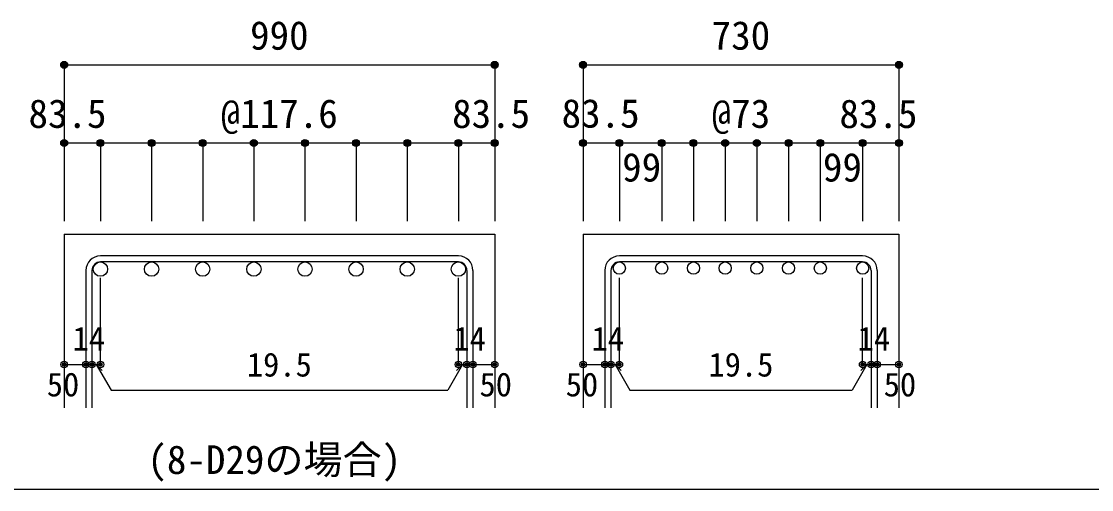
# Model space of a CAD drawing. Units: millimetres at full size, sheet at 1:30; details may follow other scales. Extents: x -5973 to 5954, y -4195 to 4201.
# Drawn here: x -1104 to 1359, y -4195 to -3117 of the extents above; entities that cross this region are included whole.
import ezdxf
from ezdxf.enums import TextEntityAlignment as Align

# ---------------------------------------------------------------- set-up
doc = ezdxf.new("R2010")
doc.units = ezdxf.units.MM
doc.header["$LTSCALE"] = 30
doc.header["$PDMODE"] = 32
doc.header["$PDSIZE"] = 15
for name, color, linetype in [('0-1_躯体線', 2, 'Continuous'), ('0-5_基礎梁筋', 7, 'Continuous'), ('0-6_スタラップ筋', 7, 'Continuous'), ('0-7_文字', 4, 'Continuous'), ('0-D_寸法', 4, 'Continuous'), ('F-0_枠', 6, 'Continuous')]:
    doc.layers.add(name, color=color, linetype=linetype)
doc.styles.add('ＭＳ ゴシック', font='')
doc.styles.get('ＭＳ ゴシック').set_extended_font_data('MS Gothic')

msp = doc.modelspace()

# ---------------------------------------------------------------- linework, layer by layer
at = {"layer": '0-1_躯体線'}
for p, q in [((-1005.56, -3607.16), (-1005.56, -4007.16)), ((-1005.56, -3607.16), (-14.56, -3607.16)), ((-14.56, -3607.16), (-14.56, -4007.16)), ((188.94, -3607.16), (188.94, -4007.16)), ((188.94, -3607.16), (915.94, -3607.16)), ((915.94, -3607.16), (915.94, -4007.16))]:
    msp.add_line(p, q, dxfattribs=at)
at = {"layer": '0-5_基礎梁筋', "color": 3}
for centre, radius in [((-922.06, -3687.66), 16.5), ((-804.35, -3687.66), 16.5), ((-686.64, -3687.66), 16.5), ((-568.92, -3687.66), 16.5), ((-451.21, -3687.66), 16.5), ((-333.49, -3687.66), 16.5), ((-215.78, -3687.66), 16.5), ((-98.06, -3687.66), 16.5), ((272.44, -3685.16), 14), ((369.94, -3685.16), 14), ((442.94, -3685.16), 14), ((515.94, -3685.16), 14), ((588.94, -3685.16), 14), ((661.94, -3685.16), 14), ((734.94, -3685.16), 14), ((832.44, -3685.16), 14)]:
    msp.add_circle(centre, radius, dxfattribs=at)
at = {"layer": '0-6_スタラップ筋'}
for p, q in [((-98.06, -3657.16), (-922.06, -3657.16)), ((832.44, -3657.16), (272.44, -3657.16)), ((-955.56, -3690.66), (-955.56, -4007.16)), ((-941.56, -3690.66), (-941.56, -4007.16)), ((-98.06, -3671.16), (-922.06, -3671.16)), ((-78.56, -3690.66), (-78.56, -4007.16)), ((-64.56, -3690.66), (-64.56, -4007.16)), ((238.94, -3690.66), (238.94, -4007.16)), ((252.94, -3690.66), (252.94, -4007.16)), ((832.44, -3671.16), (272.44, -3671.16)), ((851.94, -3690.66), (851.94, -4007.16)), ((865.94, -3690.66), (865.94, -4007.16))]:
    msp.add_line(p, q, dxfattribs=at)
for centre, radius, start, end in [((-922.06, -3690.66), 33.5, 90, 180), ((-98.06, -3690.66), 33.5, 0, 90), ((272.44, -3690.66), 33.5, 90, 180), ((832.44, -3690.66), 33.5, 0, 90), ((-922.06, -3690.66), 19.5, 90, 180), ((-98.06, -3690.66), 19.5, 0, 90), ((272.44, -3690.66), 19.5, 90, 180), ((832.44, -3690.66), 19.5, 0, 90)]:
    msp.add_arc(centre, radius, start, end, dxfattribs=at)
at = {"layer": '0-D_寸法'}
for p, q in [((-1005.56, -3217.16), (-1005.56, -3397.16)), ((-1005.56, -3217.16), (-14.56, -3217.16)), ((-14.56, -3217.16), (-14.56, -3397.16)), ((-14.56, -3217.16), (-14.56, -3397.16)), ((188.94, -3217.16), (188.94, -3397.16)), ((188.94, -3217.16), (915.94, -3217.16)), ((915.94, -3217.16), (915.94, -3397.16)), ((915.94, -3217.16), (915.94, -3397.16)), ((-1005.56, -3397.16), (-1005.56, -3577.16)), ((-1005.56, -3397.16), (-14.56, -3397.16)), ((-922.06, -3397.16), (-922.06, -3577.16)), ((-804.35, -3397.16), (-804.35, -3577.16)), ((-686.64, -3397.16), (-686.64, -3577.16)), ((-568.92, -3397.16), (-568.92, -3577.16)), ((-451.21, -3397.16), (-451.21, -3577.16)), ((-333.49, -3397.16), (-333.49, -3577.16)), ((-215.78, -3397.16), (-215.78, -3577.16)), ((-98.06, -3397.16), (-98.06, -3577.16)), ((-14.56, -3397.16), (-14.56, -3577.16)), ((188.94, -3397.16), (188.94, -3577.16)), ((188.94, -3397.16), (915.94, -3397.16)), ((272.44, -3397.16), (272.44, -3577.16)), ((369.94, -3397.16), (369.94, -3577.16)), ((442.94, -3397.16), (442.94, -3577.16)), ((515.94, -3397.16), (515.94, -3577.16)), ((588.94, -3397.16), (588.94, -3577.16)), ((661.94, -3397.16), (661.94, -3577.16)), ((734.94, -3397.16), (734.94, -3577.16)), ((832.44, -3397.16), (832.44, -3577.16)), ((915.94, -3397.16), (915.94, -3577.16)), ((-98.06, -3907.16), (-98.06, -3707.83)), ((832.44, -3907.16), (832.44, -3707.83)), ((-1005.56, -3907.16), (-955.56, -3907.16)), ((-931.81, -3907.16), (-897.59, -3966.44)), ((-931.81, -3907.16), (-917.67, -3921.31)), ((-88.31, -3907.16), (-122.54, -3966.44)), ((-88.31, -3907.16), (-102.46, -3921.31)), ((-98.06, -3907.16), (-14.56, -3907.16)), ((-78.56, -3907.16), (-64.56, -3907.16)), ((188.94, -3907.16), (238.94, -3907.16)), ((262.69, -3907.16), (296.91, -3966.44)), ((262.69, -3907.16), (276.83, -3921.31)), ((842.19, -3907.16), (807.96, -3966.44)), ((842.19, -3907.16), (828.04, -3921.31)), ((832.44, -3907.16), (915.94, -3907.16)), ((851.94, -3907.16), (865.94, -3907.16)), ((-897.59, -3966.44), (-122.54, -3966.44)), ((296.91, -3966.44), (807.96, -3966.44))]:
    msp.add_line(p, q, dxfattribs=at)
for points in [[(-955.56, -3907.16), (-922.06, -3907.16), (-922.06, -3707.83)], [(238.94, -3907.16), (272.44, -3907.16), (272.44, -3707.83)]]:
    msp.add_lwpolyline(points, dxfattribs=at)
for centre, radius in [((-1005.56, -3217.16), 8), ((-1005.56, -3217.16), 7.2), ((-1005.56, -3217.16), 6.4), ((-1005.56, -3217.16), 5.6), ((-1005.56, -3217.16), 4.8), ((-1005.56, -3217.16), 4), ((-1005.56, -3217.16), 3.2), ((-1005.56, -3217.16), 2.4), ((-1005.56, -3217.16), 1.6), ((-1005.56, -3217.16), 0.8), ((-14.56, -3217.16), 8), ((-14.56, -3217.16), 7.2), ((-14.56, -3217.16), 6.4), ((-14.56, -3217.16), 5.6), ((-14.56, -3217.16), 4.8), ((-14.56, -3217.16), 4), ((-14.56, -3217.16), 3.2), ((-14.56, -3217.16), 2.4), ((-14.56, -3217.16), 1.6), ((-14.56, -3217.16), 0.8), ((188.94, -3217.16), 8), ((188.94, -3217.16), 7.2), ((188.94, -3217.16), 6.4), ((188.94, -3217.16), 5.6), ((188.94, -3217.16), 4.8), ((188.94, -3217.16), 4), ((188.94, -3217.16), 3.2), ((188.94, -3217.16), 2.4), ((188.94, -3217.16), 1.6), ((188.94, -3217.16), 0.8), ((915.94, -3217.16), 8), ((915.94, -3217.16), 7.2), ((915.94, -3217.16), 6.4), ((915.94, -3217.16), 5.6), ((915.94, -3217.16), 4.8), ((915.94, -3217.16), 4), ((915.94, -3217.16), 3.2), ((915.94, -3217.16), 2.4), ((915.94, -3217.16), 1.6), ((915.94, -3217.16), 0.8), ((-1005.56, -3397.16), 8), ((-1005.56, -3397.16), 7.2), ((-1005.56, -3397.16), 6.4), ((-1005.56, -3397.16), 5.6), ((-1005.56, -3397.16), 4.8), ((-1005.56, -3397.16), 4), ((-1005.56, -3397.16), 3.2), ((-1005.56, -3397.16), 2.4), ((-1005.56, -3397.16), 1.6), ((-1005.56, -3397.16), 0.8), ((-922.06, -3397.16), 8), ((-922.06, -3397.16), 7.2), ((-922.06, -3397.16), 6.4), ((-922.06, -3397.16), 5.6), ((-922.06, -3397.16), 4.8), ((-922.06, -3397.16), 4), ((-922.06, -3397.16), 3.2), ((-922.06, -3397.16), 2.4), ((-922.06, -3397.16), 1.6), ((-922.06, -3397.16), 0.8), ((-804.35, -3397.16), 8), ((-804.35, -3397.16), 7.2), ((-804.35, -3397.16), 6.4), ((-804.35, -3397.16), 5.6), ((-804.35, -3397.16), 4.8), ((-804.35, -3397.16), 4), ((-804.35, -3397.16), 3.2), ((-804.35, -3397.16), 2.4), ((-804.35, -3397.16), 1.6), ((-804.35, -3397.16), 0.8), ((-686.64, -3397.16), 8), ((-686.64, -3397.16), 7.2), ((-686.64, -3397.16), 6.4), ((-686.64, -3397.16), 5.6), ((-686.64, -3397.16), 4.8), ((-686.64, -3397.16), 4), ((-686.64, -3397.16), 3.2), ((-686.64, -3397.16), 2.4), ((-686.64, -3397.16), 1.6), ((-686.64, -3397.16), 0.8), ((-568.92, -3397.16), 8), ((-568.92, -3397.16), 7.2), ((-568.92, -3397.16), 6.4), ((-568.92, -3397.16), 5.6), ((-568.92, -3397.16), 4.8), ((-568.92, -3397.16), 4), ((-568.92, -3397.16), 3.2), ((-568.92, -3397.16), 2.4), ((-568.92, -3397.16), 1.6), ((-568.92, -3397.16), 0.8), ((-451.21, -3397.16), 8), ((-451.21, -3397.16), 7.2), ((-451.21, -3397.16), 6.4), ((-451.21, -3397.16), 5.6), ((-451.21, -3397.16), 4.8), ((-451.21, -3397.16), 4), ((-451.21, -3397.16), 3.2), ((-451.21, -3397.16), 2.4), ((-451.21, -3397.16), 1.6), ((-451.21, -3397.16), 0.8), ((-333.49, -3397.16), 8), ((-333.49, -3397.16), 7.2), ((-333.49, -3397.16), 6.4), ((-333.49, -3397.16), 5.6), ((-333.49, -3397.16), 4.8), ((-333.49, -3397.16), 4), ((-333.49, -3397.16), 3.2), ((-333.49, -3397.16), 2.4), ((-333.49, -3397.16), 1.6), ((-333.49, -3397.16), 0.8), ((-215.78, -3397.16), 8), ((-215.78, -3397.16), 7.2), ((-215.78, -3397.16), 6.4), ((-215.78, -3397.16), 5.6), ((-215.78, -3397.16), 4.8), ((-215.78, -3397.16), 4), ((-215.78, -3397.16), 3.2), ((-215.78, -3397.16), 2.4), ((-215.78, -3397.16), 1.6), ((-215.78, -3397.16), 0.8), ((-98.06, -3397.16), 8), ((-98.06, -3397.16), 7.2), ((-98.06, -3397.16), 6.4), ((-98.06, -3397.16), 5.6), ((-98.06, -3397.16), 4.8), ((-98.06, -3397.16), 4), ((-98.06, -3397.16), 3.2), ((-98.06, -3397.16), 2.4), ((-98.06, -3397.16), 1.6), ((-98.06, -3397.16), 0.8), ((-14.56, -3397.16), 8), ((-14.56, -3397.16), 7.2), ((-14.56, -3397.16), 6.4), ((-14.56, -3397.16), 5.6), ((-14.56, -3397.16), 4.8), ((-14.56, -3397.16), 4), ((-14.56, -3397.16), 3.2), ((-14.56, -3397.16), 2.4), ((-14.56, -3397.16), 1.6), ((-14.56, -3397.16), 0.8), ((188.94, -3397.16), 8), ((188.94, -3397.16), 7.2), ((188.94, -3397.16), 6.4), ((188.94, -3397.16), 5.6), ((188.94, -3397.16), 4.8), ((188.94, -3397.16), 4), ((188.94, -3397.16), 3.2), ((188.94, -3397.16), 2.4), ((188.94, -3397.16), 1.6), ((188.94, -3397.16), 0.8), ((272.44, -3397.16), 8), ((272.44, -3397.16), 7.2), ((272.44, -3397.16), 6.4), ((272.44, -3397.16), 5.6), ((272.44, -3397.16), 4.8), ((272.44, -3397.16), 4), ((272.44, -3397.16), 3.2), ((272.44, -3397.16), 2.4), ((272.44, -3397.16), 1.6), ((272.44, -3397.16), 0.8), ((369.94, -3397.16), 8), ((369.94, -3397.16), 7.2), ((369.94, -3397.16), 6.4), ((369.94, -3397.16), 5.6), ((369.94, -3397.16), 4.8), ((369.94, -3397.16), 4), ((369.94, -3397.16), 3.2), ((369.94, -3397.16), 2.4), ((369.94, -3397.16), 1.6), ((369.94, -3397.16), 0.8), ((442.94, -3397.16), 8), ((442.94, -3397.16), 7.2), ((442.94, -3397.16), 6.4), ((442.94, -3397.16), 5.6), ((442.94, -3397.16), 4.8), ((442.94, -3397.16), 4), ((442.94, -3397.16), 3.2), ((442.94, -3397.16), 2.4), ((442.94, -3397.16), 1.6), ((442.94, -3397.16), 0.8), ((515.94, -3397.16), 8), ((515.94, -3397.16), 7.2), ((515.94, -3397.16), 6.4), ((515.94, -3397.16), 5.6), ((515.94, -3397.16), 4.8), ((515.94, -3397.16), 4), ((515.94, -3397.16), 3.2), ((515.94, -3397.16), 2.4), ((515.94, -3397.16), 1.6), ((515.94, -3397.16), 0.8), ((588.94, -3397.16), 8), ((588.94, -3397.16), 7.2), ((588.94, -3397.16), 6.4), ((588.94, -3397.16), 5.6), ((588.94, -3397.16), 4.8), ((588.94, -3397.16), 4), ((588.94, -3397.16), 3.2), ((588.94, -3397.16), 2.4), ((588.94, -3397.16), 1.6), ((588.94, -3397.16), 0.8), ((661.94, -3397.16), 8), ((661.94, -3397.16), 7.2), ((661.94, -3397.16), 6.4), ((661.94, -3397.16), 5.6), ((661.94, -3397.16), 4.8), ((661.94, -3397.16), 4), ((661.94, -3397.16), 3.2), ((661.94, -3397.16), 2.4), ((661.94, -3397.16), 1.6), ((661.94, -3397.16), 0.8), ((734.94, -3397.16), 8), ((734.94, -3397.16), 7.2), ((734.94, -3397.16), 6.4), ((734.94, -3397.16), 5.6), ((734.94, -3397.16), 4.8), ((734.94, -3397.16), 4), ((734.94, -3397.16), 3.2), ((734.94, -3397.16), 2.4), ((734.94, -3397.16), 1.6), ((734.94, -3397.16), 0.8), ((832.44, -3397.16), 8), ((832.44, -3397.16), 7.2), ((832.44, -3397.16), 6.4), ((832.44, -3397.16), 5.6), ((832.44, -3397.16), 4.8), ((832.44, -3397.16), 4), ((832.44, -3397.16), 3.2), ((832.44, -3397.16), 2.4), ((832.44, -3397.16), 1.6), ((832.44, -3397.16), 0.8), ((915.94, -3397.16), 8), ((915.94, -3397.16), 7.2), ((915.94, -3397.16), 6.4), ((915.94, -3397.16), 5.6), ((915.94, -3397.16), 4.8), ((915.94, -3397.16), 4), ((915.94, -3397.16), 3.2), ((915.94, -3397.16), 2.4), ((915.94, -3397.16), 1.6), ((915.94, -3397.16), 0.8), ((-1005.56, -3907.16), 4), ((-1005.56, -3907.16), 3.6), ((-1005.56, -3907.16), 3.2), ((-1005.56, -3907.16), 2.8), ((-1005.56, -3907.16), 2.4), ((-1005.56, -3907.16), 2), ((-1005.56, -3907.16), 1.6), ((-1005.56, -3907.16), 1.2), ((-1005.56, -3907.16), 0.8), ((-1005.56, -3907.16), 0.4), ((-955.56, -3907.16), 4), ((-955.56, -3907.16), 3.6), ((-955.56, -3907.16), 3.2), ((-955.56, -3907.16), 2.8), ((-955.56, -3907.16), 2.4), ((-955.56, -3907.16), 2), ((-955.56, -3907.16), 1.6), ((-955.56, -3907.16), 1.2), ((-955.56, -3907.16), 0.8), ((-955.56, -3907.16), 0.4), ((-941.56, -3907.16), 4), ((-941.56, -3907.16), 3.6), ((-941.56, -3907.16), 3.2), ((-941.56, -3907.16), 2.8), ((-941.56, -3907.16), 2.4), ((-941.56, -3907.16), 2), ((-941.56, -3907.16), 1.6), ((-941.56, -3907.16), 1.2), ((-941.56, -3907.16), 0.8), ((-941.56, -3907.16), 0.4), ((-922.06, -3907.16), 4), ((-922.06, -3907.16), 3.6), ((-922.06, -3907.16), 3.2), ((-922.06, -3907.16), 2.8), ((-922.06, -3907.16), 2.4), ((-922.06, -3907.16), 2), ((-922.06, -3907.16), 1.6), ((-922.06, -3907.16), 1.2), ((-922.06, -3907.16), 0.8), ((-922.06, -3907.16), 0.4), ((-98.06, -3907.16), 4), ((-98.06, -3907.16), 3.6), ((-98.06, -3907.16), 3.2), ((-98.06, -3907.16), 2.8), ((-98.06, -3907.16), 2.4), ((-98.06, -3907.16), 2), ((-98.06, -3907.16), 1.6), ((-98.06, -3907.16), 1.2), ((-98.06, -3907.16), 0.8), ((-98.06, -3907.16), 0.4), ((-78.56, -3907.16), 4), ((-78.56, -3907.16), 3.6), ((-78.56, -3907.16), 3.2), ((-78.56, -3907.16), 2.8), ((-78.56, -3907.16), 2.4), ((-78.56, -3907.16), 2), ((-78.56, -3907.16), 1.6), ((-78.56, -3907.16), 1.2), ((-78.56, -3907.16), 0.8), ((-78.56, -3907.16), 0.4), ((-64.56, -3907.16), 4), ((-64.56, -3907.16), 3.6), ((-64.56, -3907.16), 3.2), ((-64.56, -3907.16), 2.8), ((-64.56, -3907.16), 2.4), ((-64.56, -3907.16), 2), ((-64.56, -3907.16), 1.6), ((-64.56, -3907.16), 1.2), ((-64.56, -3907.16), 0.8), ((-64.56, -3907.16), 0.4), ((-14.56, -3907.16), 4), ((-14.56, -3907.16), 3.6), ((-14.56, -3907.16), 3.2), ((-14.56, -3907.16), 2.8), ((-14.56, -3907.16), 2.4), ((-14.56, -3907.16), 2), ((-14.56, -3907.16), 1.6), ((-14.56, -3907.16), 1.2), ((-14.56, -3907.16), 0.8), ((-14.56, -3907.16), 0.4), ((188.94, -3907.16), 4), ((188.94, -3907.16), 3.6), ((188.94, -3907.16), 3.2), ((188.94, -3907.16), 2.8), ((188.94, -3907.16), 2.4), ((188.94, -3907.16), 2), ((188.94, -3907.16), 1.6), ((188.94, -3907.16), 1.2), ((188.94, -3907.16), 0.8), ((188.94, -3907.16), 0.4), ((238.94, -3907.16), 4), ((238.94, -3907.16), 3.6), ((238.94, -3907.16), 3.2), ((238.94, -3907.16), 2.8), ((238.94, -3907.16), 2.4), ((238.94, -3907.16), 2), ((238.94, -3907.16), 1.6), ((238.94, -3907.16), 1.2), ((238.94, -3907.16), 0.8), ((238.94, -3907.16), 0.4), ((252.94, -3907.16), 4), ((252.94, -3907.16), 3.6), ((252.94, -3907.16), 3.2), ((252.94, -3907.16), 2.8), ((252.94, -3907.16), 2.4), ((252.94, -3907.16), 2), ((252.94, -3907.16), 1.6), ((252.94, -3907.16), 1.2), ((252.94, -3907.16), 0.8), ((252.94, -3907.16), 0.4), ((272.44, -3907.16), 4), ((272.44, -3907.16), 3.6), ((272.44, -3907.16), 3.2), ((272.44, -3907.16), 2.8), ((272.44, -3907.16), 2.4), ((272.44, -3907.16), 2), ((272.44, -3907.16), 1.6), ((272.44, -3907.16), 1.2), ((272.44, -3907.16), 0.8), ((272.44, -3907.16), 0.4), ((832.44, -3907.16), 4), ((832.44, -3907.16), 3.6), ((832.44, -3907.16), 3.2), ((832.44, -3907.16), 2.8), ((832.44, -3907.16), 2.4), ((832.44, -3907.16), 2), ((832.44, -3907.16), 1.6), ((832.44, -3907.16), 1.2), ((832.44, -3907.16), 0.8), ((832.44, -3907.16), 0.4), ((851.94, -3907.16), 4), ((851.94, -3907.16), 3.6), ((851.94, -3907.16), 3.2), ((851.94, -3907.16), 2.8), ((851.94, -3907.16), 2.4), ((851.94, -3907.16), 2), ((851.94, -3907.16), 1.6), ((851.94, -3907.16), 1.2), ((851.94, -3907.16), 0.8), ((851.94, -3907.16), 0.4), ((865.94, -3907.16), 4), ((865.94, -3907.16), 3.6), ((865.94, -3907.16), 3.2), ((865.94, -3907.16), 2.8), ((865.94, -3907.16), 2.4), ((865.94, -3907.16), 2), ((865.94, -3907.16), 1.6), ((865.94, -3907.16), 1.2), ((865.94, -3907.16), 0.8), ((865.94, -3907.16), 0.4), ((915.94, -3907.16), 4), ((915.94, -3907.16), 3.6), ((915.94, -3907.16), 3.2), ((915.94, -3907.16), 2.8), ((915.94, -3907.16), 2.4), ((915.94, -3907.16), 2), ((915.94, -3907.16), 1.6), ((915.94, -3907.16), 1.2), ((915.94, -3907.16), 0.8), ((915.94, -3907.16), 0.4)]:
    msp.add_circle(centre, radius, dxfattribs=at)
at = {"layer": '0-D_寸法', "color": 7}
for p in [(-1005.56, -3217.16), (-14.56, -3217.16), (188.94, -3217.16), (915.94, -3217.16), (-1005.56, -3397.16), (-922.06, -3397.16), (-804.35, -3397.16), (-686.64, -3397.16), (-568.92, -3397.16), (-451.21, -3397.16), (-333.49, -3397.16), (-215.78, -3397.16), (-98.06, -3397.16), (-14.56, -3397.16), (188.94, -3397.16), (272.44, -3397.16), (369.94, -3397.16), (442.94, -3397.16), (515.94, -3397.16), (588.94, -3397.16), (661.94, -3397.16), (734.94, -3397.16), (832.44, -3397.16), (915.94, -3397.16), (-1005.56, -3907.16), (-955.56, -3907.16), (-941.56, -3907.16), (-922.06, -3907.16), (-98.06, -3907.16), (-78.56, -3907.16), (-64.56, -3907.16), (-14.56, -3907.16), (188.94, -3907.16), (238.94, -3907.16), (252.94, -3907.16), (272.44, -3907.16), (832.44, -3907.16), (851.94, -3907.16), (865.94, -3907.16), (915.94, -3907.16)]:
    msp.add_point(p, dxfattribs=at)
at = {"layer": 'F-0_枠'}
msp.add_line((5954.1, -4195.24), (-5972.88, -4195.24), dxfattribs=at)

# ---------------------------------------------------------------- texts
at = {"layer": '0-7_文字', "color": 7, "style": 'ＭＳ ゴシック'}
msp.add_text('(8-D29の場合)', height=65.98, dxfattribs=at).set_placement((-813.94, -4179.05), align=Align.BOTTOM_LEFT)
at = {"layer": '0-D_寸法', "style": 'ＭＳ ゴシック'}
for s, height, p in [('990', 65.98, (-577.56, -3202.16)), ('730', 65.98, (484.94, -3202.16)), ('83.5', 65.98, (-1087.56, -3382.16)), ('@117.6', 65.98, (-645.06, -3382.16)), ('83.5', 65.98, (-112.56, -3382.16)), ('83.5', 65.98, (139.5, -3381.61)), ('@73', 65.98, (484.94, -3382.16)), ('83.5', 65.98, (778.98, -3382.5)), ('99', 65.98, (278.99, -3505.73)), ('99', 65.98, (741.08, -3505.73)), ('14', 54.99, (-986.1, -3891.71)), ('14', 54.99, (-109.52, -3891.71)), ('14', 54.99, (208.4, -3891.71)), ('14', 54.99, (820.98, -3891.71)), ('19.5', 54.99, (-585.06, -3951.44)), ('19.5', 54.99, (477.44, -3951.44)), ('50', 54.99, (-1045.56, -3997.16)), ('50', 54.99, (-49.56, -3997.16)), ('50', 54.99, (148.94, -3997.16)), ('50', 54.99, (880.94, -3997.16))]:
    msp.add_text(s, height=height, dxfattribs=at).set_placement(p, align=Align.BOTTOM_LEFT)

doc.saveas('drawing.dxf')
